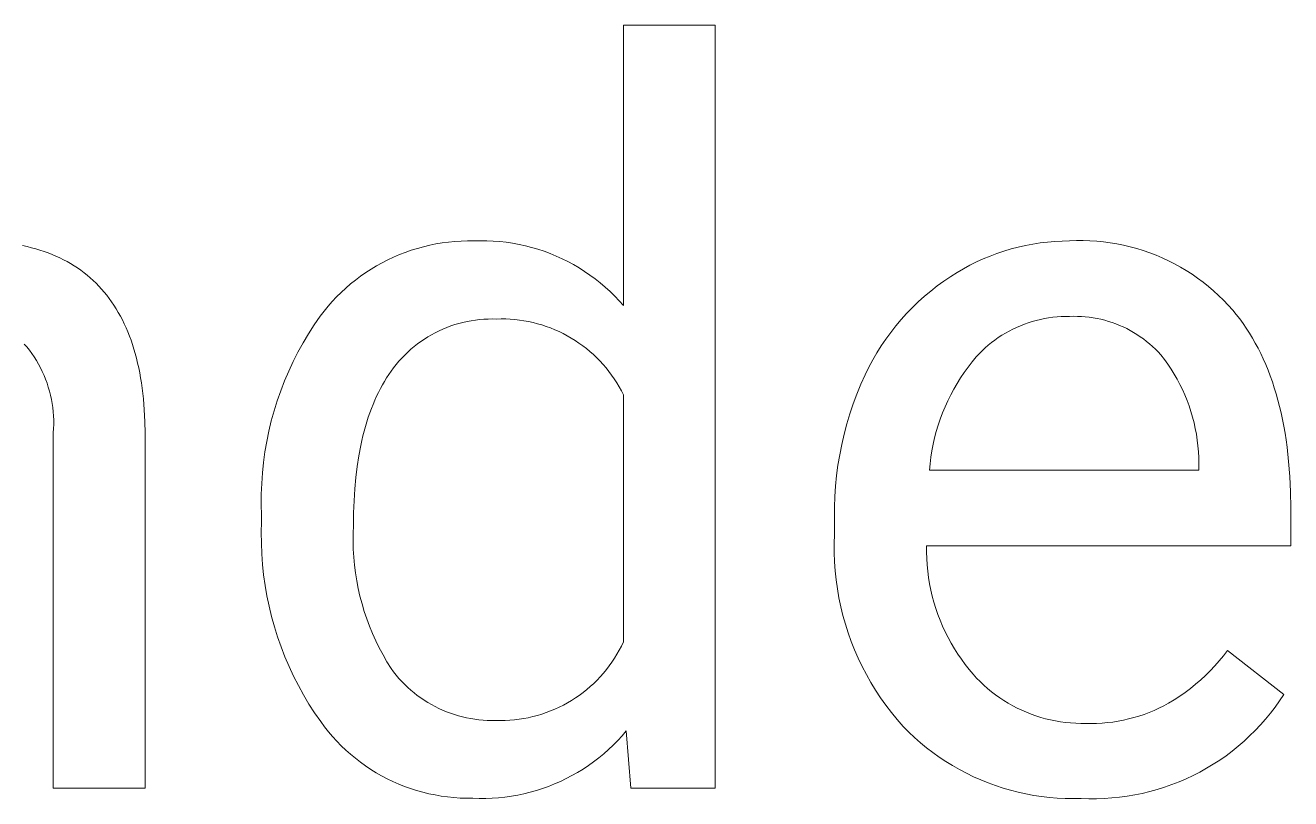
# Model space of a CAD drawing. Header units: millimetres. Extents: x 1434 to 4837, y 1889 to 4267.
# Drawn here: x 3871.7 to 3928.1, y 2157.9 to 2192.4 of the extents above; entities that cross this region are included whole.
import ezdxf

# ---------------------------------------------------------------- set-up
doc = ezdxf.new("R2010")
doc.units = ezdxf.units.MM
doc.header["$MEASUREMENT"] = 0
doc.layers.add('Domyślny', color=7, linetype='Continuous', true_color=0x000000)

msp = doc.modelspace()

# ---------------------------------------------------------------- linework, layer by layer
at = {"layer": 'Domyślny', "color": 18, "lineweight": 15, "true_color": 0x000000}
for p, q in [((3898.336, 2179.906), (3898.336, 2192.393)), ((3898.336, 2192.393), (3902.427, 2192.393)), ((3902.427, 2192.393), (3902.427, 2158.398)), ((3889.707, 2182.594), (3889.984, 2182.65)), ((3889.984, 2182.65), (3890.263, 2182.697)), ((3890.263, 2182.697), (3890.543, 2182.733)), ((3890.543, 2182.733), (3890.825, 2182.76)), ((3890.825, 2182.76), (3891.107, 2182.778)), ((3891.107, 2182.778), (3891.39, 2182.786)), ((3891.39, 2182.786), (3891.673, 2182.784)), ((3891.673, 2182.784), (3891.962, 2182.792)), ((3891.962, 2182.792), (3892.251, 2182.79)), ((3892.251, 2182.79), (3892.54, 2182.778)), ((3892.54, 2182.778), (3892.828, 2182.756)), ((3892.828, 2182.756), (3893.115, 2182.724)), ((3893.115, 2182.724), (3893.401, 2182.682)), ((3893.401, 2182.682), (3893.685, 2182.63)), ((3893.685, 2182.63), (3893.967, 2182.568)), ((3916.241, 2182.587), (3916.565, 2182.649)), ((3916.565, 2182.649), (3916.89, 2182.699)), ((3916.89, 2182.699), (3917.218, 2182.738)), ((3917.218, 2182.738), (3917.546, 2182.766)), ((3917.546, 2182.766), (3917.875, 2182.782)), ((3917.875, 2182.782), (3918.205, 2182.787)), ((3918.205, 2182.787), (3918.507, 2182.799)), ((3918.507, 2182.799), (3918.81, 2182.8)), ((3918.81, 2182.8), (3919.112, 2182.791)), ((3919.112, 2182.791), (3919.415, 2182.772)), ((3919.415, 2182.772), (3919.716, 2182.743)), ((3919.716, 2182.743), (3920.016, 2182.703)), ((3920.016, 2182.703), (3920.314, 2182.654)), ((3920.314, 2182.654), (3920.611, 2182.594)), ((3871.577, 2182.576), (3871.775, 2182.532)), ((3871.775, 2182.532), (3871.97, 2182.484)), ((3871.97, 2182.484), (3872.161, 2182.432)), ((3872.161, 2182.432), (3872.349, 2182.375)), ((3872.349, 2182.375), (3872.533, 2182.315)), ((3872.533, 2182.315), (3872.713, 2182.25)), ((3872.713, 2182.25), (3872.889, 2182.181)), ((3872.889, 2182.181), (3873.062, 2182.107)), ((3873.062, 2182.107), (3873.231, 2182.03)), ((3887.841, 2181.943), (3888.097, 2182.063)), ((3888.097, 2182.063), (3888.357, 2182.175)), ((3888.357, 2182.175), (3888.621, 2182.277)), ((3888.621, 2182.277), (3888.888, 2182.37)), ((3888.888, 2182.37), (3889.158, 2182.454)), ((3889.158, 2182.454), (3889.431, 2182.529)), ((3889.431, 2182.529), (3889.707, 2182.594)), ((3893.967, 2182.568), (3894.247, 2182.497)), ((3894.247, 2182.497), (3894.524, 2182.415)), ((3894.524, 2182.415), (3894.799, 2182.324)), ((3894.799, 2182.324), (3895.07, 2182.224)), ((3895.07, 2182.224), (3895.337, 2182.114)), ((3895.337, 2182.114), (3895.6, 2181.995)), ((3914.359, 2181.988), (3914.664, 2182.114)), ((3914.664, 2182.114), (3914.972, 2182.231)), ((3914.972, 2182.231), (3915.284, 2182.336)), ((3915.284, 2182.336), (3915.6, 2182.431)), ((3915.6, 2182.431), (3915.919, 2182.515)), ((3915.919, 2182.515), (3916.241, 2182.587)), ((3920.611, 2182.594), (3920.905, 2182.524)), ((3920.905, 2182.524), (3921.197, 2182.445)), ((3921.197, 2182.445), (3921.487, 2182.355)), ((3921.487, 2182.355), (3921.772, 2182.256)), ((3921.772, 2182.256), (3922.055, 2182.148)), ((3922.055, 2182.148), (3922.333, 2182.029)), ((3873.231, 2182.03), (3873.397, 2181.949)), ((3873.397, 2181.949), (3873.558, 2181.863)), ((3873.558, 2181.863), (3873.716, 2181.773)), ((3873.716, 2181.773), (3873.871, 2181.679)), ((3873.871, 2181.679), (3874.021, 2181.58)), ((3874.021, 2181.58), (3874.168, 2181.478)), ((3886.862, 2181.377), (3887.1, 2181.531)), ((3887.1, 2181.531), (3887.342, 2181.677)), ((3887.342, 2181.677), (3887.589, 2181.814)), ((3887.589, 2181.814), (3887.841, 2181.943)), ((3895.6, 2181.995), (3895.859, 2181.866)), ((3895.859, 2181.866), (3896.113, 2181.729)), ((3896.113, 2181.729), (3896.362, 2181.583)), ((3896.362, 2181.583), (3896.607, 2181.428)), ((3913.191, 2181.378), (3913.475, 2181.545)), ((3913.475, 2181.545), (3913.765, 2181.703)), ((3913.765, 2181.703), (3914.06, 2181.85)), ((3914.06, 2181.85), (3914.359, 2181.988)), ((3922.333, 2182.029), (3922.608, 2181.902)), ((3922.608, 2181.902), (3922.878, 2181.765)), ((3922.878, 2181.765), (3923.143, 2181.619)), ((3923.143, 2181.619), (3923.403, 2181.465)), ((3874.168, 2181.478), (3874.312, 2181.371)), ((3874.312, 2181.371), (3874.451, 2181.26)), ((3874.451, 2181.26), (3874.587, 2181.145)), ((3874.587, 2181.145), (3874.719, 2181.026)), ((3874.719, 2181.026), (3874.848, 2180.903)), ((3886.184, 2180.868), (3886.404, 2181.045)), ((3886.404, 2181.045), (3886.63, 2181.215)), ((3886.63, 2181.215), (3886.862, 2181.377)), ((3896.607, 2181.428), (3896.845, 2181.265)), ((3896.845, 2181.265), (3897.078, 2181.094)), ((3897.078, 2181.094), (3897.304, 2180.915)), ((3912.312, 2180.78), (3912.609, 2180.996)), ((3912.609, 2180.996), (3912.913, 2181.201)), ((3912.913, 2181.201), (3913.191, 2181.378)), ((3923.403, 2181.465), (3923.658, 2181.301)), ((3923.658, 2181.301), (3923.907, 2181.129)), ((3923.907, 2181.129), (3924.15, 2180.949)), ((3924.15, 2180.949), (3924.387, 2180.761)), ((3874.848, 2180.903), (3874.973, 2180.775)), ((3874.973, 2180.775), (3875.094, 2180.643)), ((3875.094, 2180.643), (3875.212, 2180.507)), ((3875.212, 2180.507), (3875.326, 2180.367)), ((3875.326, 2180.367), (3875.436, 2180.223)), ((3885.561, 2180.292), (3885.762, 2180.491)), ((3885.762, 2180.491), (3885.97, 2180.683)), ((3885.97, 2180.683), (3886.184, 2180.868)), ((3897.304, 2180.915), (3897.525, 2180.727)), ((3897.525, 2180.727), (3897.738, 2180.533)), ((3897.738, 2180.533), (3897.945, 2180.331)), ((3911.741, 2180.318), (3912.022, 2180.554)), ((3912.022, 2180.554), (3912.312, 2180.78)), ((3924.387, 2180.761), (3924.617, 2180.564)), ((3924.617, 2180.564), (3924.841, 2180.361)), ((3875.436, 2180.223), (3875.542, 2180.075)), ((3875.542, 2180.075), (3875.645, 2179.922)), ((3875.645, 2179.922), (3875.744, 2179.765)), ((3885.001, 2179.655), (3885.18, 2179.873)), ((3885.18, 2179.873), (3885.367, 2180.086)), ((3885.367, 2180.086), (3885.561, 2180.292)), ((3897.945, 2180.331), (3898.144, 2180.122)), ((3898.144, 2180.122), (3898.336, 2179.906)), ((3910.949, 2179.553), (3911.204, 2179.817)), ((3911.204, 2179.817), (3911.468, 2180.072)), ((3911.468, 2180.072), (3911.741, 2180.318)), ((3924.841, 2180.361), (3925.057, 2180.149)), ((3925.057, 2180.149), (3925.267, 2179.931)), ((3925.267, 2179.931), (3925.469, 2179.705)), ((3875.744, 2179.765), (3875.84, 2179.604)), ((3875.84, 2179.604), (3875.932, 2179.439)), ((3875.932, 2179.439), (3876.02, 2179.269)), ((3876.02, 2179.269), (3876.104, 2179.096)), ((3884.562, 2179.042), (3884.829, 2179.43)), ((3884.829, 2179.43), (3885.001, 2179.655)), ((3891.743, 2179.26), (3891.557, 2179.232)), ((3891.93, 2179.282), (3891.743, 2179.26)), ((3892.117, 2179.297), (3891.93, 2179.282)), ((3892.305, 2179.306), (3892.117, 2179.297)), ((3892.494, 2179.309), (3892.305, 2179.306)), ((3892.682, 2179.305), (3892.494, 2179.309)), ((3892.887, 2179.31), (3892.682, 2179.305)), ((3893.092, 2179.308), (3892.887, 2179.31)), ((3893.296, 2179.299), (3893.092, 2179.308)), ((3893.501, 2179.283), (3893.296, 2179.299)), ((3893.704, 2179.26), (3893.501, 2179.283)), ((3893.907, 2179.23), (3893.704, 2179.26)), ((3910.467, 2179), (3910.703, 2179.281)), ((3910.703, 2179.281), (3910.949, 2179.553)), ((3916.724, 2179.247), (3916.544, 2179.197)), ((3916.906, 2179.291), (3916.724, 2179.247)), ((3917.089, 2179.329), (3916.906, 2179.291)), ((3917.273, 2179.36), (3917.089, 2179.329)), ((3917.459, 2179.385), (3917.273, 2179.36)), ((3917.645, 2179.404), (3917.459, 2179.385)), ((3917.831, 2179.416), (3917.645, 2179.404)), ((3918.018, 2179.422), (3917.831, 2179.416)), ((3918.205, 2179.422), (3918.018, 2179.422)), ((3918.38, 2179.427), (3918.205, 2179.422)), ((3918.556, 2179.425), (3918.38, 2179.427)), ((3918.731, 2179.418), (3918.556, 2179.425)), ((3918.906, 2179.405), (3918.731, 2179.418)), ((3919.08, 2179.386), (3918.906, 2179.405)), ((3919.254, 2179.361), (3919.08, 2179.386)), ((3919.426, 2179.33), (3919.254, 2179.361)), ((3919.598, 2179.293), (3919.426, 2179.33)), ((3919.768, 2179.251), (3919.598, 2179.293)), ((3919.937, 2179.203), (3919.768, 2179.251)), ((3925.469, 2179.705), (3925.628, 2179.51)), ((3925.628, 2179.51), (3925.781, 2179.31)), ((3925.781, 2179.31), (3925.93, 2179.105)), ((3876.104, 2179.096), (3876.185, 2178.918)), ((3876.185, 2178.918), (3876.262, 2178.736)), ((3876.262, 2178.736), (3876.336, 2178.55)), ((3884.308, 2178.646), (3884.562, 2179.042)), ((3889.957, 2178.697), (3889.791, 2178.608)), ((3890.126, 2178.781), (3889.957, 2178.697)), ((3890.297, 2178.858), (3890.126, 2178.781)), ((3890.471, 2178.93), (3890.297, 2178.858)), ((3890.647, 2178.996), (3890.471, 2178.93)), ((3890.826, 2179.055), (3890.647, 2178.996)), ((3891.006, 2179.109), (3890.826, 2179.055)), ((3891.188, 2179.156), (3891.006, 2179.109)), ((3891.372, 2179.197), (3891.188, 2179.156)), ((3891.557, 2179.232), (3891.372, 2179.197)), ((3894.109, 2179.193), (3893.907, 2179.23)), ((3894.309, 2179.149), (3894.109, 2179.193)), ((3894.508, 2179.099), (3894.309, 2179.149)), ((3894.704, 2179.041), (3894.508, 2179.099)), ((3894.899, 2178.978), (3894.704, 2179.041)), ((3895.092, 2178.907), (3894.899, 2178.978)), ((3895.282, 2178.83), (3895.092, 2178.907)), ((3895.469, 2178.747), (3895.282, 2178.83)), ((3895.653, 2178.657), (3895.469, 2178.747)), ((3910.025, 2178.414), (3910.241, 2178.71)), ((3910.241, 2178.71), (3910.467, 2179)), ((3915.346, 2178.678), (3915.187, 2178.581)), ((3915.509, 2178.769), (3915.346, 2178.678)), ((3915.675, 2178.855), (3915.509, 2178.769)), ((3915.844, 2178.935), (3915.675, 2178.855)), ((3916.016, 2179.01), (3915.844, 2178.935)), ((3916.19, 2179.078), (3916.016, 2179.01)), ((3916.366, 2179.14), (3916.19, 2179.078)), ((3916.544, 2179.197), (3916.366, 2179.14)), ((3920.104, 2179.149), (3919.937, 2179.203)), ((3920.269, 2179.089), (3920.104, 2179.149)), ((3920.431, 2179.024), (3920.269, 2179.089)), ((3920.592, 2178.953), (3920.431, 2179.024)), ((3920.75, 2178.877), (3920.592, 2178.953)), ((3920.905, 2178.795), (3920.75, 2178.877)), ((3921.058, 2178.709), (3920.905, 2178.795)), ((3921.207, 2178.617), (3921.058, 2178.709)), ((3925.93, 2179.105), (3926.074, 2178.895)), ((3926.074, 2178.895), (3926.213, 2178.68)), ((3926.213, 2178.68), (3926.347, 2178.459)), ((3871.767, 2178.071), (3871.644, 2178.18)), ((3876.336, 2178.55), (3876.406, 2178.36)), ((3876.406, 2178.36), (3876.472, 2178.165)), ((3876.472, 2178.165), (3876.534, 2177.966)), ((3883.84, 2177.83), (3884.067, 2178.242)), ((3884.067, 2178.242), (3884.308, 2178.646)), ((3889.162, 2178.196), (3889.014, 2178.08)), ((3889.314, 2178.307), (3889.162, 2178.196)), ((3889.47, 2178.413), (3889.314, 2178.307)), ((3889.629, 2178.513), (3889.47, 2178.413)), ((3889.791, 2178.608), (3889.629, 2178.513)), ((3895.834, 2178.561), (3895.653, 2178.657)), ((3896.012, 2178.459), (3895.834, 2178.561)), ((3896.186, 2178.351), (3896.012, 2178.459)), ((3896.356, 2178.237), (3896.186, 2178.351)), ((3896.523, 2178.117), (3896.356, 2178.237)), ((3896.685, 2177.992), (3896.523, 2178.117)), ((3909.624, 2177.798), (3909.819, 2178.109)), ((3909.819, 2178.109), (3910.025, 2178.414)), ((3914.583, 2178.14), (3914.443, 2178.017)), ((3914.729, 2178.257), (3914.583, 2178.14)), ((3914.877, 2178.37), (3914.729, 2178.257)), ((3915.03, 2178.478), (3914.877, 2178.37)), ((3915.187, 2178.581), (3915.03, 2178.478)), ((3921.353, 2178.52), (3921.207, 2178.617)), ((3921.496, 2178.418), (3921.353, 2178.52)), ((3921.635, 2178.311), (3921.496, 2178.418)), ((3921.771, 2178.2), (3921.635, 2178.311)), ((3921.903, 2178.084), (3921.771, 2178.2)), ((3926.347, 2178.459), (3926.475, 2178.234)), ((3926.475, 2178.234), (3926.599, 2178.003)), ((3871.881, 2177.924), (3871.767, 2178.071)), ((3871.99, 2177.772), (3871.881, 2177.924)), ((3872.094, 2177.617), (3871.99, 2177.772)), ((3872.193, 2177.459), (3872.094, 2177.617)), ((3876.534, 2177.966), (3876.593, 2177.763)), ((3876.593, 2177.763), (3876.648, 2177.556)), ((3876.648, 2177.556), (3876.7, 2177.345)), ((3883.627, 2177.411), (3883.84, 2177.83)), ((3888.465, 2177.566), (3888.339, 2177.426)), ((3888.595, 2177.701), (3888.465, 2177.566)), ((3888.73, 2177.832), (3888.595, 2177.701)), ((3888.87, 2177.958), (3888.73, 2177.832)), ((3889.014, 2178.08), (3888.87, 2177.958)), ((3896.843, 2177.861), (3896.685, 2177.992)), ((3896.996, 2177.725), (3896.843, 2177.861)), ((3897.145, 2177.584), (3896.996, 2177.725)), ((3897.288, 2177.438), (3897.145, 2177.584)), ((3909.44, 2177.481), (3909.624, 2177.798)), ((3914.046, 2177.62), (3913.86, 2177.394)), ((3914.174, 2177.757), (3914.046, 2177.62)), ((3914.306, 2177.889), (3914.174, 2177.757)), ((3914.443, 2178.017), (3914.306, 2177.889)), ((3922.03, 2177.964), (3921.903, 2178.084)), ((3922.154, 2177.839), (3922.03, 2177.964)), ((3922.273, 2177.711), (3922.154, 2177.839)), ((3922.432, 2177.504), (3922.273, 2177.711)), ((3926.599, 2178.003), (3926.717, 2177.767)), ((3926.717, 2177.767), (3926.831, 2177.526)), ((3872.285, 2177.297), (3872.193, 2177.459)), ((3872.373, 2177.132), (3872.285, 2177.297)), ((3872.454, 2176.965), (3872.373, 2177.132)), ((3876.7, 2177.345), (3876.747, 2177.13)), ((3876.747, 2177.13), (3876.792, 2176.91)), ((3883.243, 2176.551), (3883.428, 2176.984)), ((3883.428, 2176.984), (3883.627, 2177.411)), ((3888.101, 2177.134), (3887.99, 2176.982)), ((3888.217, 2177.282), (3888.101, 2177.134)), ((3888.339, 2177.426), (3888.217, 2177.282)), ((3897.427, 2177.287), (3897.288, 2177.438)), ((3897.561, 2177.131), (3897.427, 2177.287)), ((3897.689, 2176.971), (3897.561, 2177.131)), ((3909.106, 2176.827), (3909.267, 2177.157)), ((3909.267, 2177.157), (3909.44, 2177.481)), ((3913.682, 2177.163), (3913.511, 2176.925)), ((3913.86, 2177.394), (3913.682, 2177.163)), ((3922.584, 2177.291), (3922.432, 2177.504)), ((3922.729, 2177.074), (3922.584, 2177.291)), ((3922.866, 2176.852), (3922.729, 2177.074)), ((3926.831, 2177.526), (3926.939, 2177.279)), ((3926.939, 2177.279), (3927.043, 2177.028)), ((3927.043, 2177.028), (3927.141, 2176.771)), ((3872.53, 2176.794), (3872.454, 2176.965)), ((3872.6, 2176.621), (3872.53, 2176.794)), ((3872.664, 2176.446), (3872.6, 2176.621)), ((3872.722, 2176.269), (3872.664, 2176.446)), ((3876.792, 2176.91), (3876.832, 2176.686)), ((3876.832, 2176.686), (3876.869, 2176.458)), ((3876.869, 2176.458), (3876.902, 2176.226)), ((3883.073, 2176.113), (3883.243, 2176.551)), ((3887.692, 2176.529), (3887.599, 2176.369)), ((3887.789, 2176.684), (3887.692, 2176.529)), ((3887.888, 2176.835), (3887.789, 2176.684)), ((3887.99, 2176.982), (3887.888, 2176.835)), ((3897.811, 2176.807), (3897.689, 2176.971)), ((3897.928, 2176.639), (3897.811, 2176.807)), ((3898.039, 2176.466), (3897.928, 2176.639)), ((3898.144, 2176.29), (3898.039, 2176.466)), ((3908.913, 2176.399), (3909.106, 2176.827)), ((3913.194, 2176.434), (3913.048, 2176.18)), ((3913.349, 2176.682), (3913.194, 2176.434)), ((3913.511, 2176.925), (3913.349, 2176.682)), ((3922.996, 2176.626), (3922.866, 2176.852)), ((3923.118, 2176.395), (3922.996, 2176.626)), ((3927.141, 2176.771), (3927.235, 2176.509)), ((3927.235, 2176.509), (3927.323, 2176.242)), ((3872.774, 2176.089), (3872.722, 2176.269)), ((3872.82, 2175.909), (3872.774, 2176.089)), ((3872.859, 2175.726), (3872.82, 2175.909)), ((3876.902, 2176.226), (3876.958, 2175.749)), ((3882.918, 2175.668), (3883.073, 2176.113)), ((3887.34, 2175.862), (3887.26, 2175.684)), ((3887.423, 2176.035), (3887.34, 2175.862)), ((3887.51, 2176.204), (3887.423, 2176.035)), ((3887.599, 2176.369), (3887.51, 2176.204)), ((3898.243, 2176.111), (3898.144, 2176.29)), ((3898.336, 2175.928), (3898.243, 2176.111)), ((3898.336, 2164.925), (3898.336, 2175.928)), ((3908.57, 2175.525), (3908.735, 2175.965)), ((3908.735, 2175.965), (3908.913, 2176.399)), ((3912.91, 2175.922), (3912.781, 2175.66)), ((3913.048, 2176.18), (3912.91, 2175.922)), ((3923.233, 2176.16), (3923.118, 2176.395)), ((3923.339, 2175.922), (3923.233, 2176.16)), ((3923.438, 2175.68), (3923.339, 2175.922)), ((3927.323, 2176.242), (3927.406, 2175.97)), ((3927.406, 2175.97), (3927.484, 2175.692)), ((3872.892, 2175.543), (3872.859, 2175.726)), ((3872.919, 2175.358), (3872.892, 2175.543)), ((3872.939, 2175.173), (3872.919, 2175.358)), ((3876.958, 2175.749), (3876.998, 2175.256)), ((3882.777, 2175.219), (3882.918, 2175.668)), ((3887.109, 2175.316), (3887.039, 2175.125)), ((3887.183, 2175.502), (3887.109, 2175.316)), ((3887.26, 2175.684), (3887.183, 2175.502)), ((3908.42, 2175.081), (3908.57, 2175.525)), ((3912.66, 2175.393), (3912.549, 2175.123)), ((3912.781, 2175.66), (3912.66, 2175.393)), ((3923.528, 2175.435), (3923.438, 2175.68)), ((3923.61, 2175.187), (3923.528, 2175.435)), ((3927.484, 2175.692), (3927.558, 2175.41)), ((3927.558, 2175.41), (3927.626, 2175.122)), ((3872.953, 2174.987), (3872.939, 2175.173)), ((3872.961, 2174.8), (3872.953, 2174.987)), ((3872.962, 2174.614), (3872.961, 2174.8)), ((3876.998, 2175.256), (3877.025, 2174.745)), ((3877.025, 2174.745), (3877.036, 2174.218)), ((3882.542, 2174.308), (3882.652, 2174.766)), ((3882.652, 2174.766), (3882.777, 2175.219)), ((3886.908, 2174.73), (3886.847, 2174.525)), ((3886.972, 2174.929), (3886.908, 2174.73)), ((3887.039, 2175.125), (3886.972, 2174.929)), ((3908.284, 2174.631), (3908.42, 2175.081)), ((3912.446, 2174.849), (3912.353, 2174.572)), ((3912.549, 2175.123), (3912.446, 2174.849)), ((3923.683, 2174.936), (3923.61, 2175.187)), ((3923.748, 2174.683), (3923.683, 2174.936)), ((3927.626, 2175.122), (3927.689, 2174.829)), ((3927.689, 2174.829), (3927.747, 2174.53)), ((3872.945, 2174.241), (3872.957, 2174.427)), ((3872.945, 2158.399), (3872.945, 2174.241)), ((3872.957, 2174.427), (3872.962, 2174.614)), ((3877.036, 2174.218), (3877.036, 2158.399)), ((3882.448, 2173.847), (3882.542, 2174.308)), ((3886.79, 2174.317), (3886.735, 2174.104)), ((3886.847, 2174.525), (3886.79, 2174.317)), ((3908.057, 2173.721), (3908.163, 2174.178)), ((3908.163, 2174.178), (3908.284, 2174.631)), ((3912.268, 2174.291), (3912.194, 2174.009)), ((3912.353, 2174.572), (3912.268, 2174.291)), ((3923.805, 2174.428), (3923.748, 2174.683)), ((3923.853, 2174.172), (3923.805, 2174.428)), ((3923.892, 2173.914), (3923.853, 2174.172)), ((3927.747, 2174.53), (3927.8, 2174.227)), ((3927.8, 2174.227), (3927.848, 2173.918)), ((3882.369, 2173.383), (3882.448, 2173.847)), ((3886.637, 2173.665), (3886.551, 2173.208)), ((3886.684, 2173.887), (3886.637, 2173.665)), ((3886.735, 2174.104), (3886.684, 2173.887)), ((3907.966, 2173.261), (3908.057, 2173.721)), ((3912.128, 2173.724), (3912.072, 2173.436)), ((3912.194, 2174.009), (3912.128, 2173.724)), ((3923.922, 2173.654), (3923.892, 2173.914)), ((3923.944, 2173.394), (3923.922, 2173.654)), ((3927.848, 2173.918), (3927.891, 2173.604)), ((3927.891, 2173.604), (3927.961, 2172.96)), ((3882.305, 2172.917), (3882.369, 2173.383)), ((3886.551, 2173.208), (3886.479, 2172.734)), ((3907.89, 2172.797), (3907.966, 2173.261)), ((3912.026, 2173.148), (3911.989, 2172.857)), ((3912.072, 2173.436), (3912.026, 2173.148)), ((3923.957, 2173.133), (3923.944, 2173.394)), ((3923.961, 2172.872), (3923.957, 2173.133)), ((3882.257, 2172.449), (3882.305, 2172.917)), ((3886.479, 2172.734), (3886.419, 2172.243)), ((3907.828, 2172.332), (3907.89, 2172.797)), ((3911.989, 2172.857), (3911.961, 2172.566)), ((3911.961, 2172.566), (3923.961, 2172.566)), ((3923.961, 2172.566), (3923.961, 2172.872)), ((3927.961, 2172.96), (3928.012, 2172.294)), ((3882.208, 2171.509), (3882.225, 2171.98)), ((3882.225, 2171.98), (3882.257, 2172.449)), ((3886.419, 2172.243), (3886.373, 2171.734)), ((3907.782, 2171.865), (3907.828, 2172.332)), ((3928.012, 2172.294), (3928.042, 2171.608)), ((3882.208, 2171.039), (3882.208, 2171.509)), ((3886.373, 2171.734), (3886.34, 2171.208)), ((3907.735, 2170.928), (3907.751, 2171.397)), ((3907.751, 2171.397), (3907.782, 2171.865)), ((3928.042, 2171.608), (3928.052, 2170.9)), ((3882.223, 2170.568), (3882.208, 2171.039)), ((3886.34, 2171.208), (3886.32, 2170.665)), ((3907.735, 2170.459), (3907.735, 2170.928)), ((3928.052, 2170.9), (3928.052, 2169.201)), ((3882.209, 2169.79), (3882.223, 2170.263)), ((3882.223, 2170.263), (3882.223, 2170.568)), ((3886.32, 2170.665), (3886.313, 2170.104)), ((3907.735, 2169.711), (3907.735, 2170.459)), ((3882.211, 2169.318), (3882.209, 2169.79)), ((3886.299, 2169.752), (3886.296, 2169.399)), ((3886.313, 2170.104), (3886.299, 2169.752)), ((3907.721, 2169.306), (3907.735, 2169.711)), ((3882.229, 2168.846), (3882.211, 2169.318)), ((3886.296, 2169.399), (3886.305, 2169.047)), ((3907.722, 2168.9), (3907.721, 2169.306)), ((3911.837, 2169.201), (3911.836, 2168.918)), ((3928.052, 2169.201), (3911.837, 2169.201)), ((3882.263, 2168.375), (3882.229, 2168.846)), ((3886.305, 2169.047), (3886.326, 2168.695)), ((3886.326, 2168.695), (3886.358, 2168.345)), ((3907.737, 2168.495), (3907.722, 2168.9)), ((3911.836, 2168.918), (3911.844, 2168.635)), ((3911.844, 2168.635), (3911.862, 2168.352)), ((3882.312, 2167.905), (3882.263, 2168.375)), ((3886.358, 2168.345), (3886.402, 2167.995)), ((3886.402, 2167.995), (3886.458, 2167.647)), ((3907.765, 2168.091), (3907.737, 2168.495)), ((3907.807, 2167.687), (3907.765, 2168.091)), ((3911.862, 2168.352), (3911.889, 2168.071)), ((3911.889, 2168.071), (3911.926, 2167.79)), ((3882.377, 2167.437), (3882.312, 2167.905)), ((3882.458, 2166.971), (3882.377, 2167.437)), ((3886.458, 2167.647), (3886.525, 2167.301)), ((3907.863, 2167.286), (3907.807, 2167.687)), ((3911.926, 2167.79), (3911.972, 2167.511)), ((3911.972, 2167.511), (3912.028, 2167.233)), ((3882.554, 2166.509), (3882.458, 2166.971)), ((3886.525, 2167.301), (3886.603, 2166.957)), ((3886.603, 2166.957), (3886.693, 2166.617)), ((3907.933, 2166.887), (3907.863, 2167.286)), ((3908.016, 2166.49), (3907.933, 2166.887)), ((3912.028, 2167.233), (3912.092, 2166.958)), ((3912.092, 2166.958), (3912.166, 2166.685)), ((3882.665, 2166.05), (3882.554, 2166.509)), ((3886.693, 2166.617), (3886.794, 2166.279)), ((3886.794, 2166.279), (3886.906, 2165.945)), ((3908.112, 2166.096), (3908.016, 2166.49)), ((3912.166, 2166.685), (3912.249, 2166.414)), ((3912.249, 2166.414), (3912.341, 2166.147)), ((3882.791, 2165.594), (3882.665, 2166.05)), ((3886.906, 2165.945), (3887.029, 2165.615)), ((3908.223, 2165.706), (3908.112, 2166.096)), ((3912.341, 2166.147), (3912.442, 2165.882)), ((3912.442, 2165.882), (3912.552, 2165.621)), ((3882.932, 2165.144), (3882.791, 2165.594)), ((3887.029, 2165.615), (3887.163, 2165.289)), ((3887.163, 2165.289), (3887.308, 2164.968)), ((3908.346, 2165.32), (3908.223, 2165.706)), ((3908.482, 2164.938), (3908.346, 2165.32)), ((3912.552, 2165.621), (3912.67, 2165.364)), ((3912.67, 2165.364), (3912.797, 2165.111)), ((3883.089, 2164.698), (3882.932, 2165.144)), ((3883.26, 2164.257), (3883.089, 2164.698)), ((3887.308, 2164.968), (3887.463, 2164.651)), ((3887.463, 2164.651), (3887.629, 2164.34)), ((3898.15, 2164.553), (3898.246, 2164.737)), ((3898.246, 2164.737), (3898.336, 2164.925)), ((3908.632, 2164.561), (3908.482, 2164.938)), ((3912.797, 2165.111), (3912.932, 2164.863)), ((3912.932, 2164.863), (3913.075, 2164.619)), ((3913.075, 2164.619), (3913.227, 2164.38)), ((3883.445, 2163.823), (3883.26, 2164.257)), ((3887.629, 2164.34), (3887.804, 2164.035)), ((3887.804, 2164.035), (3887.99, 2163.736)), ((3897.823, 2164.02), (3897.938, 2164.194)), ((3897.938, 2164.194), (3898.047, 2164.371)), ((3898.047, 2164.371), (3898.15, 2164.553)), ((3908.794, 2164.19), (3908.632, 2164.561)), ((3908.969, 2163.824), (3908.794, 2164.19)), ((3913.227, 2164.38), (3913.386, 2164.146)), ((3913.386, 2164.146), (3913.554, 2163.918)), ((3924.674, 2163.852), (3924.871, 2164.072)), ((3924.871, 2164.072), (3925.06, 2164.299)), ((3925.06, 2164.299), (3925.242, 2164.532)), ((3925.242, 2164.532), (3927.746, 2162.583)), ((3883.645, 2163.395), (3883.445, 2163.823)), ((3887.99, 2163.736), (3888.101, 2163.585)), ((3888.101, 2163.585), (3888.217, 2163.439)), ((3897.305, 2163.368), (3897.443, 2163.524)), ((3897.443, 2163.524), (3897.576, 2163.685)), ((3897.576, 2163.685), (3897.702, 2163.85)), ((3897.702, 2163.85), (3897.823, 2164.02)), ((3909.156, 2163.465), (3908.969, 2163.824)), ((3909.356, 2163.112), (3909.156, 2163.465)), ((3913.554, 2163.918), (3913.728, 2163.695)), ((3913.728, 2163.695), (3913.91, 2163.478)), ((3913.91, 2163.478), (3914.063, 2163.312)), ((3924.26, 2163.431), (3924.47, 2163.638)), ((3924.47, 2163.638), (3924.674, 2163.852)), ((3883.859, 2162.974), (3883.645, 2163.395)), ((3884.087, 2162.56), (3883.859, 2162.974)), ((3888.217, 2163.439), (3888.337, 2163.296)), ((3888.337, 2163.296), (3888.463, 2163.158)), ((3888.463, 2163.158), (3888.593, 2163.024)), ((3888.593, 2163.024), (3888.727, 2162.894)), ((3888.727, 2162.894), (3888.866, 2162.769)), ((3896.702, 2162.794), (3896.86, 2162.93)), ((3896.86, 2162.93), (3897.013, 2163.071)), ((3897.013, 2163.071), (3897.162, 2163.217)), ((3897.162, 2163.217), (3897.305, 2163.368)), ((3909.567, 2162.766), (3909.356, 2163.112)), ((3914.063, 2163.312), (3914.222, 2163.15)), ((3914.222, 2163.15), (3914.386, 2162.995)), ((3914.386, 2162.995), (3914.555, 2162.845)), ((3923.589, 2162.852), (3923.819, 2163.037)), ((3923.819, 2163.037), (3924.043, 2163.23)), ((3924.043, 2163.23), (3924.26, 2163.431)), ((3884.329, 2162.154), (3884.087, 2162.56)), ((3888.866, 2162.769), (3889.009, 2162.649)), ((3889.009, 2162.649), (3889.156, 2162.534)), ((3889.156, 2162.534), (3889.307, 2162.424)), ((3889.307, 2162.424), (3889.462, 2162.319)), ((3896.024, 2162.31), (3896.2, 2162.422)), ((3896.2, 2162.422), (3896.371, 2162.54)), ((3896.371, 2162.54), (3896.539, 2162.664)), ((3896.539, 2162.664), (3896.702, 2162.794)), ((3909.79, 2162.427), (3909.567, 2162.766)), ((3910.025, 2162.097), (3909.79, 2162.427)), ((3914.555, 2162.845), (3914.729, 2162.701)), ((3914.729, 2162.701), (3914.909, 2162.563)), ((3914.909, 2162.563), (3915.093, 2162.432)), ((3915.093, 2162.432), (3915.281, 2162.307)), ((3922.613, 2162.186), (3922.865, 2162.341)), ((3922.865, 2162.341), (3923.112, 2162.503)), ((3923.112, 2162.503), (3923.353, 2162.673)), ((3923.353, 2162.673), (3923.589, 2162.852)), ((3927.746, 2162.583), (3927.557, 2162.297)), ((3884.584, 2161.756), (3884.329, 2162.154)), ((3889.462, 2162.319), (3889.619, 2162.219)), ((3889.619, 2162.219), (3889.781, 2162.125)), ((3889.781, 2162.125), (3889.945, 2162.036)), ((3889.945, 2162.036), (3890.112, 2161.953)), ((3890.112, 2161.953), (3890.282, 2161.876)), ((3890.282, 2161.876), (3890.455, 2161.805)), ((3890.455, 2161.805), (3890.63, 2161.739)), ((3894.702, 2161.703), (3894.899, 2161.769)), ((3894.899, 2161.769), (3895.094, 2161.843)), ((3895.094, 2161.843), (3895.287, 2161.923)), ((3895.287, 2161.923), (3895.476, 2162.01)), ((3895.476, 2162.01), (3895.662, 2162.104)), ((3895.662, 2162.104), (3895.845, 2162.203)), ((3895.845, 2162.203), (3896.024, 2162.31)), ((3910.27, 2161.774), (3910.025, 2162.097)), ((3910.527, 2161.46), (3910.27, 2161.774)), ((3915.281, 2162.307), (3915.474, 2162.189)), ((3915.474, 2162.189), (3915.671, 2162.078)), ((3915.671, 2162.078), (3915.871, 2161.973)), ((3915.871, 2161.973), (3916.075, 2161.876)), ((3916.075, 2161.876), (3916.282, 2161.785)), ((3916.282, 2161.785), (3916.493, 2161.702)), ((3921.522, 2161.692), (3921.747, 2161.776)), ((3921.747, 2161.776), (3921.969, 2161.867)), ((3921.969, 2161.867), (3922.187, 2161.966)), ((3922.187, 2161.966), (3922.402, 2162.073)), ((3922.402, 2162.073), (3922.613, 2162.186)), ((3927.357, 2162.018), (3927.149, 2161.745)), ((3927.557, 2162.297), (3927.357, 2162.018)), ((3884.852, 2161.367), (3884.584, 2161.756)), ((3885.019, 2161.141), (3884.852, 2161.367)), ((3890.63, 2161.739), (3890.807, 2161.679)), ((3890.807, 2161.679), (3890.986, 2161.626)), ((3890.986, 2161.626), (3891.166, 2161.578)), ((3891.166, 2161.578), (3891.348, 2161.537)), ((3891.348, 2161.537), (3891.532, 2161.502)), ((3891.532, 2161.502), (3891.716, 2161.473)), ((3891.716, 2161.473), (3891.902, 2161.451)), ((3891.902, 2161.451), (3892.088, 2161.435)), ((3892.088, 2161.435), (3892.274, 2161.425)), ((3892.274, 2161.425), (3892.461, 2161.421)), ((3892.461, 2161.421), (3892.648, 2161.424)), ((3892.648, 2161.424), (3892.856, 2161.419)), ((3892.856, 2161.419), (3893.064, 2161.422)), ((3893.064, 2161.422), (3893.272, 2161.432)), ((3893.272, 2161.432), (3893.48, 2161.449)), ((3893.48, 2161.449), (3893.687, 2161.474)), ((3893.687, 2161.474), (3893.893, 2161.505)), ((3893.893, 2161.505), (3894.098, 2161.544)), ((3894.098, 2161.544), (3894.301, 2161.59)), ((3894.301, 2161.59), (3894.502, 2161.643)), ((3894.502, 2161.643), (3894.702, 2161.703)), ((3910.794, 2161.155), (3910.527, 2161.46)), ((3916.493, 2161.702), (3916.706, 2161.627)), ((3916.706, 2161.627), (3916.921, 2161.558)), ((3916.921, 2161.558), (3917.139, 2161.498)), ((3917.139, 2161.498), (3917.359, 2161.445)), ((3917.359, 2161.445), (3917.58, 2161.399)), ((3917.58, 2161.399), (3917.803, 2161.362)), ((3917.803, 2161.362), (3918.027, 2161.332)), ((3918.027, 2161.332), (3918.252, 2161.31)), ((3918.252, 2161.31), (3918.478, 2161.296)), ((3918.478, 2161.296), (3918.704, 2161.29)), ((3918.704, 2161.29), (3918.93, 2161.291)), ((3918.93, 2161.291), (3919.17, 2161.287)), ((3919.17, 2161.287), (3919.41, 2161.291)), ((3919.41, 2161.291), (3919.649, 2161.304)), ((3919.649, 2161.304), (3919.888, 2161.324)), ((3919.888, 2161.324), (3920.126, 2161.352)), ((3920.126, 2161.352), (3920.363, 2161.389)), ((3920.363, 2161.389), (3920.599, 2161.434)), ((3920.599, 2161.434), (3920.833, 2161.486)), ((3920.833, 2161.486), (3921.065, 2161.547)), ((3921.065, 2161.547), (3921.295, 2161.615)), ((3921.295, 2161.615), (3921.522, 2161.692)), ((3926.704, 2161.222), (3926.469, 2160.973)), ((3926.931, 2161.48), (3926.704, 2161.222)), ((3927.149, 2161.745), (3926.931, 2161.48)), ((3885.194, 2160.92), (3885.019, 2161.141)), ((3885.377, 2160.705), (3885.194, 2160.92)), ((3885.567, 2160.497), (3885.377, 2160.705)), ((3898.274, 2160.742), (3898.08, 2160.53)), ((3898.461, 2160.959), (3898.274, 2160.742)), ((3898.665, 2158.398), (3898.461, 2160.959)), ((3911.042, 2160.905), (3910.794, 2161.155)), ((3911.298, 2160.663), (3911.042, 2160.905)), ((3911.562, 2160.431), (3911.298, 2160.663)), ((3926.225, 2160.731), (3925.973, 2160.498)), ((3926.469, 2160.973), (3926.225, 2160.731)), ((3885.765, 2160.296), (3885.567, 2160.497)), ((3885.969, 2160.102), (3885.765, 2160.296)), ((3886.179, 2159.914), (3885.969, 2160.102)), ((3897.671, 2160.129), (3897.457, 2159.939)), ((3897.879, 2160.326), (3897.671, 2160.129)), ((3898.08, 2160.53), (3897.879, 2160.326)), ((3911.834, 2160.207), (3911.562, 2160.431)), ((3912.114, 2159.992), (3911.834, 2160.207)), ((3925.713, 2160.274), (3925.446, 2160.058)), ((3925.973, 2160.498), (3925.713, 2160.274)), ((3886.397, 2159.735), (3886.179, 2159.914)), ((3886.62, 2159.563), (3886.397, 2159.735)), ((3886.849, 2159.398), (3886.62, 2159.563)), ((3897.008, 2159.582), (3896.775, 2159.415)), ((3897.236, 2159.756), (3897.008, 2159.582)), ((3897.457, 2159.939), (3897.236, 2159.756)), ((3912.4, 2159.787), (3912.114, 2159.992)), ((3912.693, 2159.592), (3912.4, 2159.787)), ((3912.993, 2159.407), (3912.693, 2159.592)), ((3924.891, 2159.655), (3924.603, 2159.468)), ((3925.172, 2159.852), (3924.891, 2159.655)), ((3925.446, 2160.058), (3925.172, 2159.852)), ((3887.083, 2159.242), (3886.849, 2159.398)), ((3887.323, 2159.094), (3887.083, 2159.242)), ((3887.568, 2158.954), (3887.323, 2159.094)), ((3887.818, 2158.823), (3887.568, 2158.954)), ((3896.043, 2158.964), (3895.789, 2158.831)), ((3896.292, 2159.106), (3896.043, 2158.964)), ((3896.536, 2159.256), (3896.292, 2159.106)), ((3896.775, 2159.415), (3896.536, 2159.256)), ((3913.298, 2159.232), (3912.993, 2159.407)), ((3913.61, 2159.068), (3913.298, 2159.232)), ((3913.926, 2158.914), (3913.61, 2159.068)), ((3923.704, 2158.967), (3923.393, 2158.821)), ((3924.009, 2159.124), (3923.704, 2158.967)), ((3924.309, 2159.291), (3924.009, 2159.124)), ((3924.603, 2159.468), (3924.309, 2159.291)), ((3877.036, 2158.399), (3872.945, 2158.399)), ((3888.072, 2158.701), (3887.818, 2158.823)), ((3888.33, 2158.587), (3888.072, 2158.701)), ((3888.591, 2158.483), (3888.33, 2158.587)), ((3888.857, 2158.388), (3888.591, 2158.483)), ((3889.125, 2158.302), (3888.857, 2158.388)), ((3894.733, 2158.388), (3894.46, 2158.301)), ((3895.002, 2158.485), (3894.733, 2158.388)), ((3895.269, 2158.591), (3895.002, 2158.485)), ((3895.531, 2158.707), (3895.269, 2158.591)), ((3895.789, 2158.831), (3895.531, 2158.707)), ((3902.427, 2158.398), (3898.665, 2158.398)), ((3914.248, 2158.771), (3913.926, 2158.914)), ((3914.575, 2158.638), (3914.248, 2158.771)), ((3914.905, 2158.517), (3914.575, 2158.638)), ((3915.24, 2158.407), (3914.905, 2158.517)), ((3915.578, 2158.309), (3915.24, 2158.407)), ((3922.435, 2158.447), (3922.107, 2158.345)), ((3922.758, 2158.561), (3922.435, 2158.447)), ((3923.078, 2158.686), (3922.758, 2158.561)), ((3923.393, 2158.821), (3923.078, 2158.686)), ((3889.396, 2158.225), (3889.125, 2158.302)), ((3889.67, 2158.158), (3889.396, 2158.225)), ((3889.946, 2158.1), (3889.67, 2158.158)), ((3890.223, 2158.052), (3889.946, 2158.1)), ((3890.503, 2158.013), (3890.223, 2158.052)), ((3890.783, 2157.984), (3890.503, 2158.013)), ((3891.064, 2157.965), (3890.783, 2157.984)), ((3891.346, 2157.956), (3891.064, 2157.965)), ((3891.628, 2157.956), (3891.346, 2157.956)), ((3891.914, 2157.947), (3891.628, 2157.956)), ((3892.201, 2157.947), (3891.914, 2157.947)), ((3892.487, 2157.957), (3892.201, 2157.947)), ((3892.773, 2157.976), (3892.487, 2157.957)), ((3893.059, 2158.006), (3892.773, 2157.976)), ((3893.343, 2158.046), (3893.059, 2158.006)), ((3893.625, 2158.095), (3893.343, 2158.046)), ((3893.905, 2158.154), (3893.625, 2158.095)), ((3894.184, 2158.222), (3893.905, 2158.154)), ((3894.46, 2158.301), (3894.184, 2158.222)), ((3915.919, 2158.222), (3915.578, 2158.309)), ((3916.263, 2158.147), (3915.919, 2158.222)), ((3916.61, 2158.083), (3916.263, 2158.147)), ((3916.958, 2158.031), (3916.61, 2158.083)), ((3917.308, 2157.991), (3916.958, 2158.031)), ((3917.659, 2157.962), (3917.308, 2157.991)), ((3918.011, 2157.946), (3917.659, 2157.962)), ((3918.363, 2157.941), (3918.011, 2157.946)), ((3918.715, 2157.948), (3918.363, 2157.941)), ((3919.058, 2157.936), (3918.715, 2157.948)), ((3919.401, 2157.935), (3919.058, 2157.936)), ((3919.744, 2157.945), (3919.401, 2157.935)), ((3920.086, 2157.968), (3919.744, 2157.945)), ((3920.428, 2158.002), (3920.086, 2157.968)), ((3920.768, 2158.047), (3920.428, 2158.002)), ((3921.107, 2158.104), (3920.768, 2158.047)), ((3921.443, 2158.173), (3921.107, 2158.104)), ((3921.776, 2158.253), (3921.443, 2158.173)), ((3922.107, 2158.345), (3921.776, 2158.253))]:
    msp.add_line(p, q, dxfattribs=at)

doc.saveas('drawing.dxf')
